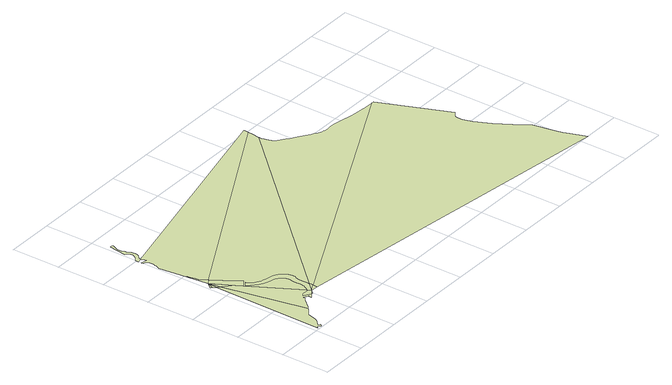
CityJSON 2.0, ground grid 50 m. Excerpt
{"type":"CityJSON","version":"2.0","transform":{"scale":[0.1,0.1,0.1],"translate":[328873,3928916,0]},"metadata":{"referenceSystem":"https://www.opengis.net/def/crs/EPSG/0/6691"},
"CityObjects":{
"landuse1":{"type":"LandUse","attributes":{"class":"203","LandUseDetailAttribute.orgLandUse":"10400","LandUseDetailAttribute.prefecture":"14","LandUseDetailAttribute.city":"14150","LandUseDetailAttribute.note":"都道府県","LandUseDetailAttribute.surveyYear":2015},"geometry":[{"type":"MultiSurface","lod":"1","boundaries":[[[0,1,2,3,4,5,6,7,8,9,10,11,12,13,14,15,16,17,18,19,20,21,22]]]}]},
"landuse2":{"type":"LandUse","attributes":{"class":"204","LandUseDetailAttribute.orgLandUse":"10500","LandUseDetailAttribute.prefecture":"14","LandUseDetailAttribute.city":"14150","LandUseDetailAttribute.note":"都道府県","LandUseDetailAttribute.surveyYear":2015},"geometry":[{"type":"MultiSurface","lod":"1","boundaries":[[[23,24,25]]]}]},
"landuse3":{"type":"LandUse","attributes":{"class":"204","LandUseDetailAttribute.orgLandUse":"10500","LandUseDetailAttribute.prefecture":"14","LandUseDetailAttribute.city":"14150","LandUseDetailAttribute.note":"都道府県","LandUseDetailAttribute.surveyYear":2015},"geometry":[{"type":"MultiSurface","lod":"1","boundaries":[[[23,25,0]]]}]},
"landuse4":{"type":"LandUse","attributes":{"class":"204","LandUseDetailAttribute.orgLandUse":"10500","LandUseDetailAttribute.prefecture":"14","LandUseDetailAttribute.city":"14150","LandUseDetailAttribute.note":"都道府県","LandUseDetailAttribute.surveyYear":2015},"geometry":[{"type":"MultiSurface","lod":"1","boundaries":[[[23,0,22]]]}]},
"landuse5":{"type":"LandUse","attributes":{"class":"204","LandUseDetailAttribute.orgLandUse":"10500","LandUseDetailAttribute.prefecture":"14","LandUseDetailAttribute.city":"14150","LandUseDetailAttribute.note":"都道府県","LandUseDetailAttribute.surveyYear":2015},"geometry":[{"type":"MultiSurface","lod":"1","boundaries":[[[23,22,26,27]]]}]},
"landuse6":{"type":"LandUse","attributes":{"class":"204","LandUseDetailAttribute.orgLandUse":"10500","LandUseDetailAttribute.prefecture":"14","LandUseDetailAttribute.city":"14150","LandUseDetailAttribute.note":"都道府県","LandUseDetailAttribute.surveyYear":2015},"geometry":[{"type":"MultiSurface","lod":"1","boundaries":[[[28,29,30,31,32,33,34,35,23,36]]]}]},
"landuse7":{"type":"LandUse","attributes":{"class":"203","LandUseDetailAttribute.orgLandUse":"10400","LandUseDetailAttribute.prefecture":"14","LandUseDetailAttribute.city":"14150","LandUseDetailAttribute.note":"都道府県","LandUseDetailAttribute.surveyYear":2015},"geometry":[{"type":"MultiSurface","lod":"1","boundaries":[[[26,22,21,37,38,39,40,41,42,43,44,45,46,47,48,49,50,51,52,53,54,55,56,57,58,59,60,61,62,63,64,65,66,27]]]}]},
"landuse8":{"type":"LandUse","attributes":{"class":"204","LandUseDetailAttribute.orgLandUse":"10500","LandUseDetailAttribute.prefecture":"14","LandUseDetailAttribute.city":"14150","LandUseDetailAttribute.note":"都道府県","LandUseDetailAttribute.surveyYear":2015},"geometry":[{"type":"MultiSurface","lod":"1","boundaries":[[[67,68,69,70,71,36,23,27]]]}]},
"landuse9":{"type":"LandUse","attributes":{"class":"204","LandUseDetailAttribute.orgLandUse":"10500","LandUseDetailAttribute.prefecture":"14","LandUseDetailAttribute.city":"14150","LandUseDetailAttribute.note":"都道府県","LandUseDetailAttribute.surveyYear":2015},"geometry":[{"type":"MultiSurface","lod":"1","boundaries":[[[66,65,64,63,62,61,60,59,58,57,56,55,54,53,52,51,50,49,72]]]}]},
"landuse10":{"type":"LandUse","attributes":{"class":"204","LandUseDetailAttribute.orgLandUse":"10500","LandUseDetailAttribute.prefecture":"14","LandUseDetailAttribute.city":"14150","LandUseDetailAttribute.note":"都道府県","LandUseDetailAttribute.surveyYear":2015},"geometry":[{"type":"MultiSurface","lod":"1","boundaries":[[[72,49,73]]]}]},
"landuse11":{"type":"LandUse","attributes":{"class":"204","LandUseDetailAttribute.orgLandUse":"10500","LandUseDetailAttribute.prefecture":"14","LandUseDetailAttribute.city":"14150","LandUseDetailAttribute.note":"都道府県","LandUseDetailAttribute.surveyYear":2015},"geometry":[{"type":"MultiSurface","lod":"1","boundaries":[[[74,75,76,77,78,79,80,81,82,83,84,85,86,87,88,89,90,91,92,93,94,95,96,97,98,99,100,101,102,103,104,105,106,107,108,109,110,111,112,113,114,115,116,117,118,119,120,121,122,123,124,125,126,127,128,129,130,131,132,133,134,135,136,137,138,139,140,141,142,143,144,145,146,147,148,149,150,66,72,151]]]}]},
"landuse12":{"type":"LandUse","attributes":{"class":"204","LandUseDetailAttribute.orgLandUse":"10500","LandUseDetailAttribute.prefecture":"14","LandUseDetailAttribute.city":"14150","LandUseDetailAttribute.note":"都道府県","LandUseDetailAttribute.surveyYear":2015},"geometry":[{"type":"MultiSurface","lod":"1","boundaries":[[[152,153,154,155,156,157,158,159,160,161,162,163,164,165,166,167,168,169,170,171,172,173,174,175,176,177,178,179,180,181,182,183,184,185,186,187,188,189,190,191,192,193,194,195]]]}]},
"landuse13":{"type":"LandUse","attributes":{"class":"204","LandUseDetailAttribute.orgLandUse":"10500","LandUseDetailAttribute.prefecture":"14","LandUseDetailAttribute.city":"14150","LandUseDetailAttribute.note":"都道府県","LandUseDetailAttribute.surveyYear":2015},"geometry":[{"type":"MultiSurface","lod":"1","boundaries":[[[196,197,72,198]]]}]},
"landuse14":{"type":"LandUse","attributes":{"class":"204","LandUseDetailAttribute.orgLandUse":"10500","LandUseDetailAttribute.prefecture":"14","LandUseDetailAttribute.city":"14150","LandUseDetailAttribute.note":"都道府県","LandUseDetailAttribute.surveyYear":2015},"geometry":[{"type":"MultiSurface","lod":"1","boundaries":[[[199,151,72,197]]]}]},
"landuse15":{"type":"LandUse","attributes":{"class":"203","LandUseDetailAttribute.orgLandUse":"10400","LandUseDetailAttribute.prefecture":"14","LandUseDetailAttribute.city":"14150","LandUseDetailAttribute.note":"都道府県","LandUseDetailAttribute.surveyYear":2015},"geometry":[{"type":"MultiSurface","lod":"1","boundaries":[[[200,201,202,203,36,71,70,69,68,67,27,66,150,149,148,147,146,145,144,143,142,141,140,139,138,137,136,135,134,133,132,131,130,129,128,127,126,125,124,123,122,121,120,119,118,117,116,115,114,113,112,111,110,109,108,107,106,105,104,103,102,101,100,99,98,97,96,95,94,93,92,91,90,89,88,87,86,85,84,83,82,81,80,79,78,77,76,75,74,151,204]]]}]},
"landuse16":{"type":"LandUse","attributes":{"class":"203","LandUseDetailAttribute.orgLandUse":"10400","LandUseDetailAttribute.prefecture":"14","LandUseDetailAttribute.city":"14150","LandUseDetailAttribute.note":"都道府県","LandUseDetailAttribute.surveyYear":2015},"geometry":[{"type":"MultiSurface","lod":"1","boundaries":[[[205,206,207,195,208,209,210,211,212,213,214,215,216,217,218,219,220,35,34,33,32,31,30,29,28,36,203]]]}]},
"landuse17":{"type":"LandUse","attributes":{"class":"203","LandUseDetailAttribute.orgLandUse":"10400","LandUseDetailAttribute.prefecture":"14","LandUseDetailAttribute.city":"14150","LandUseDetailAttribute.note":"都道府県","LandUseDetailAttribute.surveyYear":2015},"geometry":[{"type":"MultiSurface","lod":"1","boundaries":[[[221,222,223,224,225,226,227,228,229,230,231,232,233,234,235,236,237,238,239,240,241,242,243,244,245,246,247,248,249,204,151,199,197,250,251,252,253,254]]]}]},
"landuse18":{"type":"LandUse","attributes":{"class":"203","LandUseDetailAttribute.orgLandUse":"10400","LandUseDetailAttribute.prefecture":"14","LandUseDetailAttribute.city":"14150","LandUseDetailAttribute.note":"都道府県","LandUseDetailAttribute.surveyYear":2015},"geometry":[{"type":"MultiSurface","lod":"1","boundaries":[[[255,250,197,196,198,256,257,258,259,260,261,262,263,264,265,266,267,268,269,270]]]}]}
},
"vertices":[
[71,1159,0],[52,17,0],[67,43,0],[74,37,0],[93,20,0],[101,13,0],[113,30,0],[109,35,0],[91,51,0],[107,63,0],[127,81,0],[137,91,0],[139,93,0],[151,109,0],[157,121,0],[164,137,0],[178,180,0],[192,222,0],[197,228,0],[203,235,0],[246,266,0],[269,285,0],[98,1135,0],
[73,1259,0],[29,1198,0],[39,1189,0],
[177,1061,0],[194,1045,0],
[98,1326,0],[91,1342,0],[81,1373,0],[72,1402,0],[63,1450,0],[59,1465,0],[59,1479,0],[51,1476,0],[125,1287,0],
[295,306,0],[327,344,0],[366,390,0],[380,402,0],[394,413,0],[393,433,0],[419,420,0],[430,414,0],[442,407,0],[456,400,0],[440,400,0],[435,372,0],[485,408,0],[446,429,0],[426,439,0],[423,441,0],[415,445,0],[417,459,0],[423,464,0],[428,466,0],[434,469,0],[443,471,0],[455,473,0],[456,473,0],[476,470,0],[498,468,0],[502,470,0],[509,472,0],[514,477,0],[515,478,0],
[197,1042,0],[240,982,0],[255,994,0],[299,1026,0],[197,1185,0],
[535,444,0],
[496,402,0],
[613,536,0],[611,558,0],[612,605,0],[614,646,0],[616,658,0],[618,669,0],[624,681,0],[630,694,0],[632,702,0],[634,710,0],[634,720,0],[635,729,0],[633,739,0],[631,748,0],[625,768,0],[617,785,0],[611,797,0],[604,808,0],[588,824,0],[572,840,0],[562,848,0],[554,855,0],[544,860,0],[537,864,0],[519,870,0],[501,875,0],[452,884,0],[417,891,0],[407,894,0],[399,896,0],[376,908,0],[355,919,0],[338,929,0],[324,939,0],[317,946,0],[311,951,0],[298,973,0],[291,984,0],[290,997,0],[267,980,0],[251,968,0],[259,960,0],[268,948,0],[277,937,0],[306,910,0],[336,885,0],[353,872,0],[370,860,0],[381,854,0],[385,853,0],[398,847,0],[443,834,0],[482,826,0],[494,822,0],[507,816,0],[519,808,0],[528,801,0],[541,789,0],[550,778,0],[558,767,0],[564,756,0],[567,745,0],[570,736,0],[570,725,0],[570,715,0],[564,689,0],[557,662,0],[559,625,0],[562,587,0],[561,573,0],[560,562,0],[558,554,0],[556,546,0],[543,521,0],[532,499,0],[525,489,0],[520,481,0],[614,528,0],
[48,1993,0],[48,2000,0],[50,2007,0],[55,2014,0],[67,2025,0],[79,2035,0],[84,2040,0],[88,2046,0],[92,2055,0],[95,2065,0],[96,2076,0],[95,2088,0],[93,2106,0],[89,2122,0],[72,2172,0],[69,2180,0],[57,2217,0],[54,2230,0],[53,2241,0],[54,2249,0],[55,2258,0],[67,2284,0],[77,2301,0],[80,2312,0],[81,2319,0],[81,2331,0],[58,2333,0],[30,2157,0],[33,2154,0],[35,2151,0],[52,2135,0],[56,2132,0],[61,2124,0],[65,2116,0],[66,2110,0],[66,2103,0],[63,2087,0],[59,2073,0],[54,2062,0],[49,2054,0],[26,2031,0],[8,2016,0],[2,1979,0],[48,1990,0],
[608,437,0],[613,483,0],[608,435,0],
[615,511,0],
[2347,2395,0],[2355,2427,0],[2357,2464,0],[2357,2489,0],[2343,2372,0],
[2357,2503,0],[2360,2526,0],[2362,2547,0],[49,1986,0],[56,1969,0],[64,1952,0],[79,1928,0],[5,1946,0],[7,1925,0],[36,1919,0],[47,1901,0],[46,1866,0],[46,1839,0],[43,1823,0],[39,1808,0],[23,1767,0],
[2920,1959,0],[2897,1960,0],[2863,1957,0],[2838,1956,0],[2817,1956,0],[2797,1958,0],[2773,1963,0],[2754,1968,0],[2738,1974,0],[2724,1981,0],[2692,2001,0],[2663,2017,0],[2642,2032,0],[2620,2050,0],[2575,2079,0],[2534,2103,0],[2501,2130,0],[2468,2157,0],[2399,2202,0],[2376,2220,0],[2370,2225,0],[2369,2235,0],[2369,2243,0],[2359,2273,0],[2346,2312,0],[2343,2326,0],[2341,2340,0],[2341,2352,0],[2341,2362,0],[3407,1895,0],[3332,1896,0],[3138,1915,0],[3003,1941,0],[2946,1956,0],
[3439,1895,0],[4114,2,0],[4093,58,0],[4053,168,0],[4030,228,0],[4013,289,0],[3973,519,0],[3876,668,0],[3776,826,0],[3701,989,0],[3673,1084,0],[3668,1125,0],[3669,1138,0],[3670,1150,0],[3686,1169,0],[3727,1200,0]
]}
